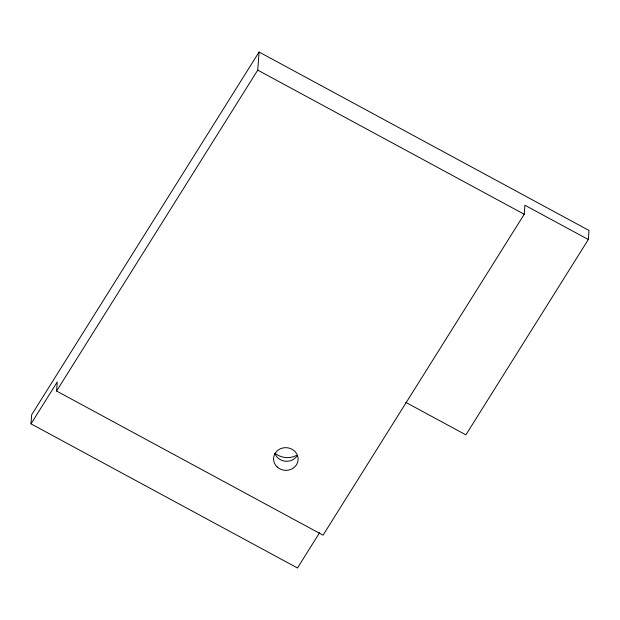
<?xml version="1.0" encoding="UTF-8"?>
<svg xmlns="http://www.w3.org/2000/svg" width="620" height="620" viewBox="0 0 620 620"><rect width="100%" height="100%" fill="white"/><g stroke="black" fill="none" stroke-linecap="round" stroke-linejoin="round"><path stroke-width="0.93" d="M319.602 532.689L297.476 567.982L31 423.84L31.666 414.788L259.075 52.018L589 230.477L588.333 239.529L465.884 434.868L405.821 402.38M588.333 239.529L524.884 205.212L524.226 214.264L323.051 535.176L56.575 391.034L57.242 381.982L31 423.84M56.575 391.034L257.742 70.122L259.075 52.018M257.742 70.122L524.226 214.264M296.283 455.475A18.151 16.732 4.2 0 1 275.063 453.228M297.166 455.716A12.299 11.338 4.2 0 1 285.332 461.226A12.299 11.338 4.2 0 1 274.877 453.483M277.171 466.945A12.299 11.338 4.2 0 0 297.724 462.039A12.299 11.338 4.2 0 0 282.635 448.02A12.299 11.338 4.2 0 0 277.171 466.945"/></g></svg>
